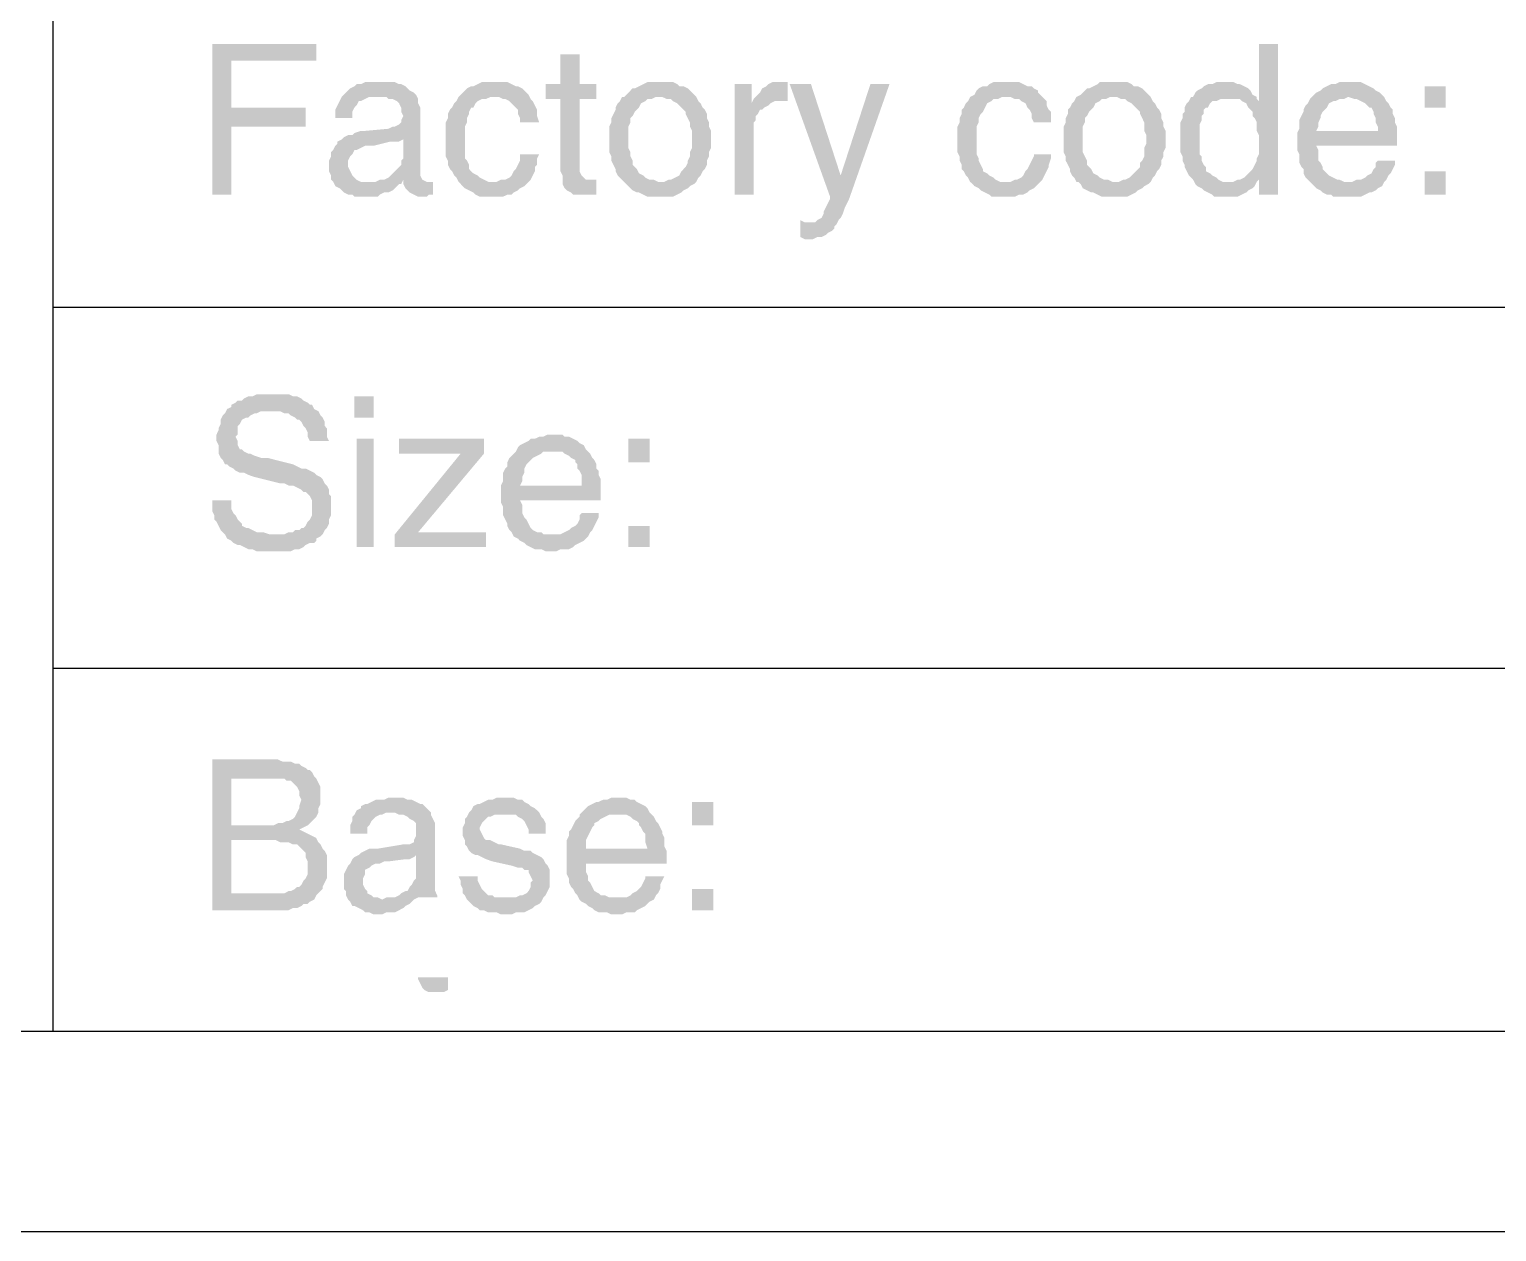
# Model space of a CAD drawing. Header units: inches. Extents: x 3613 to 8393, y -2205 to -794.
# Drawn here: x 7024.65 to 7055.84, y -1550.83 to -1525.27 of the extents above; entities that cross this region are included whole.
import ezdxf

# ---------------------------------------------------------------- set-up
doc = ezdxf.new("R2010")
doc.units = ezdxf.units.IN
doc.header["$MEASUREMENT"] = 0

msp = doc.modelspace()

# ---------------------------------------------------------------- hatches: boundary and pattern name
at = {"transparency": 33554559}
for points in [[(7030.744, -1525.582), (7028.532, -1525.582), (7028.532, -1528.786), (7028.939, -1528.786), (7028.939, -1527.342), (7030.518, -1527.342), (7030.518, -1526.936), (7028.939, -1526.936), (7028.939, -1525.943), (7030.744, -1525.943), (7030.744, -1525.762)], [(7036.34, -1525.807), (7035.934, -1525.807), (7035.934, -1526.439), (7035.618, -1526.439), (7035.618, -1526.755), (7035.934, -1526.755), (7035.934, -1528.29), (7035.979, -1528.38), (7035.979, -1528.56), (7036.024, -1528.651), (7036.069, -1528.696), (7036.069, -1528.696), (7036.16, -1528.741), (7036.205, -1528.786), (7036.701, -1528.786), (7036.701, -1528.47), (7036.476, -1528.47), (7036.43, -1528.425), (7036.385, -1528.38), (7036.34, -1528.29), (7036.34, -1526.755), (7036.701, -1526.755), (7036.701, -1526.439), (7036.34, -1526.439)], [(7051.189, -1525.582), (7050.782, -1525.582), (7050.782, -1526.8), (7050.421, -1526.8), (7050.512, -1526.845), (7050.557, -1526.936), (7050.602, -1526.981), (7050.647, -1527.026), (7050.647, -1527.116), (7050.692, -1527.161), (7050.737, -1527.252), (7050.737, -1527.432), (7050.782, -1527.522), (7050.782, -1527.929), (7050.737, -1528.019), (7050.737, -1528.064), (7050.692, -1528.154), (7050.647, -1528.244), (7050.602, -1528.29), (7050.602, -1528.29), (7050.512, -1528.38), (7050.467, -1528.425), (7050.376, -1528.47), (7050.782, -1528.47), (7050.782, -1528.786), (7051.189, -1528.786)], [(7032.098, -1526.394), (7031.782, -1526.394), (7031.692, -1526.439), (7031.601, -1526.439), (7031.556, -1526.484), (7031.466, -1526.529), (7031.421, -1526.575), (7031.376, -1526.62), (7031.331, -1526.665), (7031.285, -1526.71), (7031.24, -1526.8), (7031.195, -1526.89), (7031.15, -1526.981), (7031.15, -1527.161), (7031.511, -1527.161), (7031.511, -1527.026), (7031.556, -1526.936), (7031.601, -1526.89), (7031.646, -1526.8), (7031.692, -1526.8), (7031.782, -1526.755), (7031.872, -1526.71), (7032.053, -1526.71), (7032.865, -1526.665), (7032.82, -1526.62), (7032.73, -1526.575), (7032.684, -1526.529), (7032.639, -1526.484), (7032.549, -1526.439), (7032.504, -1526.439), (7032.414, -1526.394), (7032.188, -1526.394)], [(7034.535, -1526.394), (7034.264, -1526.394), (7034.174, -1526.439), (7034.084, -1526.484), (7034.038, -1526.484), (7033.948, -1526.529), (7033.903, -1526.575), (7033.813, -1526.665), (7033.768, -1526.71), (7034.625, -1526.71), (7034.715, -1526.755), (7034.761, -1526.755), (7034.851, -1526.8), (7034.896, -1526.845), (7034.986, -1526.936), (7035.031, -1526.981), (7035.031, -1527.071), (7035.076, -1527.161), (7035.076, -1527.252), (7035.483, -1527.252), (7035.438, -1527.116), (7035.438, -1526.981), (7035.392, -1526.89), (7035.347, -1526.8), (7035.302, -1526.755), (7035.257, -1526.665), (7035.212, -1526.62), (7035.167, -1526.575), (7035.122, -1526.529), (7035.031, -1526.484), (7034.986, -1526.484), (7034.896, -1526.439), (7034.806, -1526.394), (7034.625, -1526.394)], [(7038.055, -1526.394), (7037.784, -1526.394), (7037.694, -1526.439), (7037.604, -1526.484), (7037.514, -1526.529), (7037.468, -1526.529), (7037.378, -1526.62), (7037.333, -1526.665), (7037.288, -1526.71), (7037.243, -1526.71), (7037.198, -1526.8), (7037.153, -1526.845), (7037.107, -1526.936), (7037.107, -1526.981), (7037.062, -1527.071), (7037.017, -1527.161), (7037.017, -1527.252), (7036.972, -1527.342), (7036.972, -1527.613), (7036.972, -1527.883), (7037.017, -1527.974), (7037.017, -1528.064), (7037.062, -1528.154), (7037.107, -1528.244), (7037.107, -1528.29), (7037.153, -1528.38), (7037.198, -1528.425), (7037.288, -1528.515), (7038.055, -1528.515), (7038.01, -1528.515), (7037.92, -1528.47), (7037.83, -1528.47), (7037.739, -1528.425), (7037.694, -1528.38), (7037.604, -1528.335), (7037.559, -1528.244), (7037.514, -1528.199), (7037.468, -1528.154), (7037.468, -1528.064), (7037.423, -1527.974), (7037.423, -1527.883), (7037.378, -1527.793), (7037.378, -1527.342), (7037.423, -1527.252), (7037.423, -1527.161), (7037.468, -1527.116), (7037.514, -1527.026), (7037.559, -1526.981), (7037.604, -1526.936), (7037.649, -1526.845), (7037.739, -1526.8), (7037.784, -1526.755), (7037.875, -1526.755), (7037.965, -1526.71), (7038.822, -1526.71), (7038.777, -1526.665), (7038.687, -1526.575), (7038.642, -1526.529), (7038.552, -1526.484), (7038.461, -1526.484), (7038.416, -1526.439), (7038.326, -1526.394), (7038.145, -1526.394)], [(7039.996, -1526.439), (7039.635, -1526.439), (7039.635, -1528.786), (7040.041, -1528.786), (7040.041, -1527.252), (7040.086, -1527.206), (7040.086, -1527.116), (7040.131, -1527.071), (7040.176, -1526.981), (7040.222, -1526.981), (7040.267, -1526.936), (7040.357, -1526.89), (7039.996, -1526.845)], [(7040.673, -1526.394), (7040.447, -1526.394), (7040.357, -1526.439), (7040.312, -1526.484), (7040.222, -1526.529), (7040.176, -1526.62), (7040.131, -1526.665), (7040.086, -1526.71), (7040.041, -1526.755), (7040.673, -1526.8), (7040.763, -1526.8), (7040.763, -1526.394), (7040.763, -1526.394)], [(7041.26, -1526.439), (7040.808, -1526.439), (7041.666, -1528.831), (7041.891, -1528.38)], [(7042.929, -1526.439), (7042.523, -1526.439), (7041.891, -1528.38), (7041.666, -1528.831), (7041.666, -1528.876), (7041.666, -1528.876), (7041.621, -1528.967), (7041.576, -1529.057), (7041.53, -1529.147), (7041.53, -1529.192), (7041.485, -1529.282), (7041.395, -1529.328), (7041.35, -1529.373), (7041.26, -1529.373), (7041.801, -1529.418), (7041.846, -1529.328), (7041.891, -1529.282), (7041.937, -1529.192), (7041.982, -1529.057), (7042.027, -1528.967), (7042.072, -1528.876)], [(7045.412, -1526.394), (7045.141, -1526.394), (7045.051, -1526.439), (7045.006, -1526.484), (7044.915, -1526.484), (7044.825, -1526.529), (7044.78, -1526.575), (7044.735, -1526.665), (7044.644, -1526.71), (7045.502, -1526.71), (7045.592, -1526.755), (7045.683, -1526.755), (7045.728, -1526.8), (7045.818, -1526.845), (7045.863, -1526.936), (7045.908, -1526.981), (7045.953, -1527.071), (7045.953, -1527.161), (7045.998, -1527.252), (7046.36, -1527.252), (7046.36, -1527.026), (7046.314, -1526.981), (7046.269, -1526.89), (7046.269, -1526.8), (7046.224, -1526.755), (7046.134, -1526.665), (7046.089, -1526.62), (7046.089, -1526.575), (7045.998, -1526.529), (7045.953, -1526.484), (7045.863, -1526.484), (7045.773, -1526.439), (7045.683, -1526.394), (7045.502, -1526.394)], [(7047.713, -1526.394), (7047.398, -1526.394), (7047.352, -1526.439), (7047.262, -1526.484), (7047.172, -1526.529), (7047.127, -1526.529), (7047.037, -1526.62), (7046.991, -1526.665), (7046.901, -1526.71), (7046.901, -1526.71), (7046.856, -1526.8), (7046.811, -1526.845), (7046.766, -1526.936), (7046.721, -1526.981), (7046.721, -1527.071), (7046.675, -1527.161), (7046.675, -1527.252), (7046.63, -1527.342), (7046.63, -1527.613), (7046.63, -1527.883), (7046.675, -1527.974), (7046.675, -1528.064), (7046.721, -1528.154), (7046.766, -1528.244), (7046.766, -1528.29), (7046.811, -1528.38), (7046.856, -1528.425), (7046.901, -1528.515), (7047.713, -1528.515), (7047.668, -1528.515), (7047.578, -1528.47), (7047.488, -1528.47), (7047.398, -1528.425), (7047.352, -1528.38), (7047.262, -1528.335), (7047.217, -1528.244), (7047.172, -1528.199), (7047.127, -1528.154), (7047.127, -1528.064), (7047.082, -1527.974), (7047.037, -1527.883), (7047.037, -1527.342), (7047.082, -1527.252), (7047.082, -1527.161), (7047.127, -1527.116), (7047.172, -1527.026), (7047.217, -1526.981), (7047.262, -1526.936), (7047.307, -1526.845), (7047.398, -1526.8), (7047.443, -1526.755), (7047.533, -1526.755), (7047.623, -1526.71), (7048.481, -1526.71), (7048.436, -1526.665), (7048.345, -1526.575), (7048.3, -1526.529), (7048.21, -1526.484), (7048.12, -1526.484), (7048.075, -1526.439), (7047.984, -1526.394), (7047.804, -1526.394)], [(7050.06, -1526.394), (7049.88, -1526.394), (7049.79, -1526.439), (7049.699, -1526.439), (7049.609, -1526.484), (7049.564, -1526.529), (7049.474, -1526.575), (7049.429, -1526.62), (7049.383, -1526.71), (7049.338, -1526.71), (7050.151, -1526.755), (7050.376, -1526.755), (7050.421, -1526.8), (7050.782, -1526.8), (7050.737, -1526.755), (7050.737, -1526.71), (7050.647, -1526.665), (7050.602, -1526.575), (7050.557, -1526.529), (7050.467, -1526.484), (7050.376, -1526.439), (7050.331, -1526.439), (7050.241, -1526.394), (7050.151, -1526.394)], [(7052.723, -1526.394), (7052.497, -1526.394), (7052.407, -1526.439), (7052.317, -1526.439), (7052.227, -1526.484), (7052.136, -1526.529), (7052.091, -1526.575), (7052.001, -1526.62), (7051.956, -1526.665), (7051.911, -1526.71), (7052.678, -1526.71), (7052.813, -1526.755), (7052.859, -1526.755), (7052.949, -1526.8), (7053.039, -1526.845), (7053.084, -1526.89), (7053.129, -1526.936), (7053.174, -1526.936), (7053.22, -1527.026), (7053.22, -1527.071), (7053.265, -1527.161), (7053.265, -1527.252), (7053.31, -1527.342), (7053.31, -1527.432), (7052.001, -1527.432), (7051.595, -1527.477), (7051.595, -1527.838), (7051.64, -1527.929), (7051.64, -1528.109), (7051.685, -1528.199), (7051.73, -1528.244), (7051.73, -1528.335), (7051.775, -1528.425), (7051.821, -1528.47), (7051.866, -1528.515), (7052.678, -1528.515), (7052.588, -1528.515), (7052.497, -1528.47), (7052.452, -1528.47), (7052.362, -1528.425), (7052.272, -1528.38), (7052.227, -1528.335), (7052.182, -1528.29), (7052.136, -1528.244), (7052.136, -1528.199), (7052.091, -1528.109), (7052.046, -1528.064), (7052.046, -1527.838), (7052.001, -1527.748), (7053.716, -1527.748), (7053.716, -1527.342), (7053.671, -1527.252), (7053.671, -1527.161), (7053.626, -1527.071), (7053.626, -1526.981), (7053.581, -1526.936), (7053.536, -1526.845), (7053.49, -1526.8), (7053.445, -1526.71), (7053.4, -1526.665), (7053.355, -1526.62), (7053.265, -1526.575), (7053.22, -1526.529), (7053.129, -1526.484), (7053.039, -1526.439), (7052.949, -1526.394), (7052.813, -1526.394)], [(7032.865, -1526.665), (7032.053, -1526.71), (7032.233, -1526.71), (7032.278, -1526.755), (7032.369, -1526.755), (7032.459, -1526.8), (7032.504, -1526.845), (7032.549, -1526.936), (7032.549, -1527.026), (7032.594, -1527.116), (7032.594, -1527.116), (7032.549, -1527.206), (7032.549, -1527.252), (7032.504, -1527.297), (7032.414, -1527.342), (7032.369, -1527.342), (7032.278, -1527.387), (7031.782, -1527.432), (7031.692, -1527.432), (7031.556, -1527.477), (7031.511, -1527.522), (7031.421, -1527.522), (7031.331, -1527.567), (7032.594, -1527.613), (7032.594, -1528.019), (7032.594, -1528.019), (7032.549, -1528.064), (7032.549, -1528.154), (7032.504, -1528.199), (7032.414, -1528.29), (7032.369, -1528.335), (7032.323, -1528.38), (7032.278, -1528.425), (7032.188, -1528.47), (7032.098, -1528.47), (7032.007, -1528.515), (7031.105, -1528.515), (7031.15, -1528.606), (7031.24, -1528.651), (7031.285, -1528.696), (7031.331, -1528.741), (7031.421, -1528.786), (7031.511, -1528.786), (7031.556, -1528.831), (7032.053, -1528.831), (7032.098, -1528.786), (7032.188, -1528.741), (7032.278, -1528.741), (7032.369, -1528.696), (7032.414, -1528.651), (7032.504, -1528.56), (7032.549, -1528.56), (7032.594, -1528.47), (7033, -1528.47), (7032.955, -1528.38), (7032.955, -1526.936), (7032.91, -1526.845), (7032.91, -1526.755)], [(7033.768, -1526.71), (7033.723, -1526.8), (7033.677, -1526.845), (7033.632, -1526.936), (7033.587, -1526.981), (7033.542, -1527.071), (7033.542, -1527.161), (7033.497, -1527.252), (7033.497, -1527.974), (7033.542, -1528.064), (7033.542, -1528.154), (7033.587, -1528.244), (7033.632, -1528.29), (7033.677, -1528.38), (7033.723, -1528.425), (7033.768, -1528.515), (7034.49, -1528.515), (7034.399, -1528.515), (7034.309, -1528.47), (7034.219, -1528.425), (7034.174, -1528.38), (7034.084, -1528.335), (7034.038, -1528.29), (7033.993, -1528.244), (7033.993, -1528.154), (7033.948, -1528.064), (7033.903, -1528.019), (7033.903, -1527.342), (7033.948, -1527.252), (7033.948, -1527.161), (7033.993, -1527.071), (7033.993, -1527.026), (7034.038, -1526.936), (7034.084, -1526.936), (7034.129, -1526.845), (7034.174, -1526.8), (7034.264, -1526.755), (7034.354, -1526.755), (7034.445, -1526.71), (7034.535, -1526.71)], [(7038.822, -1526.71), (7038.055, -1526.71), (7038.1, -1526.71), (7038.191, -1526.755), (7038.281, -1526.755), (7038.326, -1526.8), (7038.416, -1526.845), (7038.461, -1526.89), (7038.552, -1526.981), (7038.597, -1527.026), (7038.597, -1527.071), (7038.642, -1527.161), (7038.687, -1527.252), (7038.687, -1527.342), (7038.732, -1527.432), (7038.732, -1527.793), (7038.687, -1527.883), (7038.687, -1527.974), (7038.642, -1528.064), (7038.642, -1528.109), (7038.597, -1528.199), (7038.552, -1528.244), (7038.507, -1528.29), (7038.461, -1528.38), (7038.371, -1528.425), (7038.281, -1528.47), (7038.236, -1528.47), (7038.145, -1528.515), (7037.288, -1528.515), (7037.333, -1528.56), (7037.423, -1528.651), (7037.468, -1528.696), (7037.559, -1528.741), (7037.604, -1528.741), (7037.694, -1528.786), (7037.784, -1528.831), (7038.326, -1528.831), (7038.416, -1528.786), (7038.507, -1528.741), (7038.552, -1528.696), (7038.642, -1528.651), (7038.687, -1528.606), (7038.777, -1528.56), (7038.822, -1528.515), (7038.822, -1528.515), (7038.868, -1528.425), (7038.913, -1528.38), (7038.958, -1528.29), (7039.003, -1528.244), (7039.048, -1528.154), (7039.048, -1528.064), (7039.093, -1527.974), (7039.093, -1527.883), (7039.138, -1527.793), (7039.138, -1527.613), (7039.138, -1527.432), (7039.093, -1527.342), (7039.093, -1527.252), (7039.048, -1527.161), (7039.048, -1527.071), (7039.003, -1526.981), (7038.958, -1526.936), (7038.913, -1526.845), (7038.868, -1526.8)], [(7044.644, -1526.71), (7044.599, -1526.8), (7044.554, -1526.845), (7044.509, -1526.936), (7044.464, -1526.981), (7044.464, -1527.071), (7044.419, -1527.161), (7044.419, -1527.252), (7044.374, -1527.342), (7044.374, -1527.883), (7044.419, -1527.974), (7044.419, -1528.064), (7044.464, -1528.154), (7044.464, -1528.244), (7044.509, -1528.29), (7044.554, -1528.38), (7044.599, -1528.425), (7044.644, -1528.515), (7045.412, -1528.515), (7045.276, -1528.515), (7045.186, -1528.47), (7045.141, -1528.425), (7045.051, -1528.38), (7045.006, -1528.335), (7044.915, -1528.29), (7044.915, -1528.244), (7044.87, -1528.154), (7044.825, -1528.064), (7044.825, -1528.019), (7044.78, -1527.929), (7044.78, -1527.342), (7044.825, -1527.252), (7044.825, -1527.161), (7044.87, -1527.071), (7044.915, -1527.026), (7044.96, -1526.936), (7044.96, -1526.936), (7045.006, -1526.845), (7045.096, -1526.8), (7045.141, -1526.755), (7045.231, -1526.755), (7045.321, -1526.71), (7045.412, -1526.71)], [(7048.481, -1526.71), (7047.713, -1526.71), (7047.759, -1526.71), (7047.849, -1526.755), (7047.939, -1526.755), (7047.984, -1526.8), (7048.075, -1526.845), (7048.12, -1526.89), (7048.21, -1526.981), (7048.255, -1527.026), (7048.255, -1527.071), (7048.3, -1527.161), (7048.345, -1527.252), (7048.345, -1527.432), (7048.39, -1527.522), (7048.39, -1527.703), (7048.345, -1527.793), (7048.345, -1527.974), (7048.3, -1528.064), (7048.255, -1528.109), (7048.255, -1528.199), (7048.21, -1528.244), (7048.165, -1528.29), (7048.075, -1528.38), (7048.029, -1528.425), (7047.939, -1528.47), (7047.894, -1528.47), (7047.804, -1528.515), (7046.946, -1528.515), (7046.991, -1528.56), (7047.037, -1528.651), (7047.127, -1528.696), (7047.217, -1528.741), (7047.262, -1528.741), (7047.352, -1528.786), (7047.443, -1528.831), (7047.984, -1528.831), (7048.075, -1528.786), (7048.165, -1528.741), (7048.21, -1528.696), (7048.3, -1528.651), (7048.345, -1528.606), (7048.436, -1528.56), (7048.481, -1528.515), (7048.481, -1528.515), (7048.526, -1528.425), (7048.571, -1528.38), (7048.616, -1528.29), (7048.661, -1528.244), (7048.706, -1528.154), (7048.706, -1528.064), (7048.752, -1527.974), (7048.752, -1527.883), (7048.797, -1527.793), (7048.797, -1527.613), (7048.797, -1527.432), (7048.752, -1527.342), (7048.752, -1527.252), (7048.706, -1527.161), (7048.706, -1527.071), (7048.661, -1526.981), (7048.616, -1526.936), (7048.571, -1526.845), (7048.526, -1526.8)], [(7049.338, -1526.71), (7049.293, -1526.8), (7049.248, -1526.845), (7049.203, -1526.936), (7049.203, -1527.026), (7049.158, -1527.071), (7049.158, -1527.161), (7049.113, -1527.252), (7049.113, -1527.883), (7049.158, -1527.974), (7049.158, -1528.064), (7049.203, -1528.154), (7049.203, -1528.199), (7049.248, -1528.29), (7049.293, -1528.38), (7049.338, -1528.425), (7049.383, -1528.47), (7049.429, -1528.56), (7049.474, -1528.606), (7049.564, -1528.651), (7049.609, -1528.696), (7049.699, -1528.741), (7049.79, -1528.786), (7049.835, -1528.831), (7050.331, -1528.831), (7050.421, -1528.786), (7050.512, -1528.741), (7050.557, -1528.696), (7050.647, -1528.651), (7050.692, -1528.606), (7050.737, -1528.515), (7050.015, -1528.515), (7049.925, -1528.47), (7049.88, -1528.425), (7049.79, -1528.38), (7049.744, -1528.335), (7049.654, -1528.29), (7049.654, -1528.199), (7049.609, -1528.154), (7049.564, -1528.064), (7049.564, -1527.974), (7049.519, -1527.929), (7049.519, -1527.297), (7049.564, -1527.206), (7049.564, -1527.116), (7049.609, -1527.071), (7049.609, -1526.981), (7049.654, -1526.936), (7049.699, -1526.936), (7049.744, -1526.845), (7049.79, -1526.8), (7049.88, -1526.8), (7049.97, -1526.755), (7050.151, -1526.755)], [(7051.911, -1526.71), (7051.866, -1526.755), (7051.821, -1526.845), (7051.775, -1526.89), (7051.73, -1526.981), (7051.73, -1527.026), (7051.685, -1527.116), (7051.64, -1527.206), (7051.64, -1527.387), (7051.595, -1527.477), (7052.001, -1527.432), (7052.046, -1527.342), (7052.046, -1527.252), (7052.091, -1527.161), (7052.091, -1527.116), (7052.136, -1527.026), (7052.182, -1526.981), (7052.227, -1526.936), (7052.272, -1526.845), (7052.362, -1526.8), (7052.407, -1526.8), (7052.497, -1526.755), (7052.588, -1526.755), (7052.678, -1526.71)], [(7054.754, -1526.936), (7054.754, -1526.484), (7054.303, -1526.484), (7054.303, -1526.936)], [(7040.041, -1526.755), (7039.996, -1526.845), (7040.357, -1526.89), (7040.402, -1526.845), (7040.492, -1526.8), (7040.673, -1526.8)], [(7031.331, -1527.567), (7031.285, -1527.613), (7031.195, -1527.658), (7031.195, -1527.703), (7031.15, -1527.748), (7031.105, -1527.838), (7031.06, -1527.883), (7031.06, -1527.974), (7031.015, -1528.064), (7031.015, -1528.29), (7031.06, -1528.38), (7031.06, -1528.47), (7031.105, -1528.515), (7031.827, -1528.515), (7031.692, -1528.515), (7031.601, -1528.47), (7031.556, -1528.425), (7031.511, -1528.38), (7031.466, -1528.29), (7031.421, -1528.199), (7031.421, -1528.064), (7031.466, -1527.974), (7031.511, -1527.929), (7031.556, -1527.838), (7031.601, -1527.838), (7031.692, -1527.793), (7031.782, -1527.748), (7031.962, -1527.748), (7032.323, -1527.658), (7032.504, -1527.658), (7032.594, -1527.613)], [(7035.483, -1527.929), (7035.076, -1527.929), (7035.076, -1528.064), (7035.031, -1528.154), (7034.986, -1528.244), (7034.941, -1528.29), (7034.896, -1528.38), (7034.851, -1528.425), (7034.761, -1528.47), (7034.67, -1528.47), (7034.58, -1528.515), (7033.768, -1528.515), (7033.813, -1528.56), (7033.858, -1528.606), (7033.903, -1528.651), (7033.993, -1528.696), (7034.084, -1528.741), (7034.129, -1528.786), (7034.219, -1528.831), (7034.715, -1528.831), (7034.806, -1528.786), (7034.896, -1528.786), (7034.941, -1528.741), (7035.031, -1528.696), (7035.076, -1528.651), (7035.167, -1528.606), (7035.212, -1528.56), (7035.257, -1528.515), (7035.302, -1528.47), (7035.347, -1528.38), (7035.392, -1528.29), (7035.392, -1528.199), (7035.438, -1528.154), (7035.438, -1528.019)], [(7046.36, -1527.929), (7045.998, -1527.929), (7045.998, -1527.974), (7045.953, -1528.064), (7045.908, -1528.154), (7045.863, -1528.244), (7045.818, -1528.29), (7045.773, -1528.38), (7045.728, -1528.425), (7045.637, -1528.47), (7045.592, -1528.47), (7045.502, -1528.515), (7044.644, -1528.515), (7044.69, -1528.56), (7044.735, -1528.606), (7044.825, -1528.651), (7044.87, -1528.696), (7044.96, -1528.741), (7045.051, -1528.786), (7045.096, -1528.831), (7045.592, -1528.831), (7045.683, -1528.786), (7045.773, -1528.786), (7045.863, -1528.741), (7045.908, -1528.696), (7045.998, -1528.651), (7046.044, -1528.606), (7046.089, -1528.56), (7046.134, -1528.515), (7046.179, -1528.47), (7046.224, -1528.38), (7046.269, -1528.29), (7046.314, -1528.199), (7046.314, -1528.154), (7046.36, -1528.019)], [(7053.671, -1528.064), (7053.31, -1528.064), (7053.265, -1528.109), (7053.265, -1528.199), (7053.22, -1528.244), (7053.174, -1528.335), (7053.084, -1528.38), (7053.039, -1528.425), (7052.949, -1528.47), (7052.859, -1528.47), (7052.768, -1528.515), (7051.866, -1528.515), (7051.956, -1528.606), (7052.001, -1528.651), (7052.091, -1528.696), (7052.136, -1528.741), (7052.227, -1528.786), (7052.317, -1528.786), (7052.362, -1528.831), (7052.949, -1528.831), (7053.039, -1528.786), (7053.129, -1528.741), (7053.174, -1528.741), (7053.265, -1528.696), (7053.31, -1528.651), (7053.4, -1528.606), (7053.445, -1528.515), (7053.49, -1528.47), (7053.536, -1528.38), (7053.581, -1528.335), (7053.626, -1528.244), (7053.671, -1528.154)], [(7054.754, -1528.786), (7054.754, -1528.29), (7054.303, -1528.29), (7054.303, -1528.786)], [(7033, -1528.47), (7032.594, -1528.47), (7032.594, -1528.56), (7033.091, -1528.515), (7033.091, -1528.515)], [(7033.226, -1528.515), (7033.091, -1528.515), (7032.594, -1528.56), (7032.639, -1528.651), (7032.684, -1528.696), (7032.684, -1528.696), (7032.73, -1528.741), (7032.82, -1528.786), (7032.91, -1528.831), (7033.091, -1528.831), (7033.136, -1528.786), (7033.226, -1528.786)], [(7050.376, -1528.47), (7050.331, -1528.47), (7050.241, -1528.515), (7050.151, -1528.515), (7050.737, -1528.515), (7050.782, -1528.47)], [(7041.034, -1529.328), (7041.034, -1529.689), (7041.034, -1529.689), (7041.124, -1529.734), (7041.305, -1529.734), (7041.395, -1529.689), (7041.485, -1529.689), (7041.576, -1529.644), (7041.621, -1529.598), (7041.711, -1529.553), (7041.756, -1529.508), (7041.756, -1529.463), (7041.801, -1529.418), (7041.26, -1529.373), (7041.124, -1529.373)], [(7029.796, -1533.028), (7029.48, -1533.028), (7029.39, -1533.074), (7029.3, -1533.074), (7029.209, -1533.119), (7029.164, -1533.164), (7029.074, -1533.164), (7029.029, -1533.209), (7028.939, -1533.254), (7028.939, -1533.299), (7028.848, -1533.344), (7029.796, -1533.39), (7029.977, -1533.39), (7030.067, -1533.435), (7030.157, -1533.435), (7030.202, -1533.48), (7030.292, -1533.525), (7030.338, -1533.57), (7030.383, -1533.57), (7030.428, -1533.615), (7030.473, -1533.705), (7030.518, -1533.751), (7030.563, -1533.841), (7030.563, -1533.931), (7030.608, -1534.021), (7031.015, -1534.021), (7030.969, -1533.931), (7030.969, -1533.751), (7030.924, -1533.705), (7030.924, -1533.615), (7030.879, -1533.525), (7030.834, -1533.48), (7030.789, -1533.39), (7030.699, -1533.344), (7030.654, -1533.254), (7030.608, -1533.254), (7030.563, -1533.209), (7030.473, -1533.164), (7030.428, -1533.119), (7030.338, -1533.074), (7030.247, -1533.074), (7030.157, -1533.028), (7029.886, -1533.028)], [(7031.962, -1533.525), (7031.962, -1533.074), (7031.556, -1533.074), (7031.556, -1533.525)], [(7028.848, -1533.344), (7028.803, -1533.435), (7028.758, -1533.48), (7028.713, -1533.57), (7028.713, -1533.66), (7028.668, -1533.751), (7028.668, -1533.796), (7028.623, -1533.886), (7028.623, -1534.021), (7028.623, -1534.021), (7028.668, -1534.112), (7028.668, -1534.292), (7028.713, -1534.382), (7028.758, -1534.428), (7028.803, -1534.518), (7028.848, -1534.518), (7028.893, -1534.563), (7028.984, -1534.608), (7029.029, -1534.653), (7029.119, -1534.698), (7029.209, -1534.698), (7029.3, -1534.743), (7029.435, -1534.789), (7029.977, -1534.924), (7030.067, -1534.924), (7030.157, -1534.969), (7030.247, -1534.969), (7030.338, -1535.014), (7030.428, -1535.059), (7030.473, -1535.105), (7030.518, -1535.105), (7030.563, -1535.15), (7030.608, -1535.195), (7030.654, -1535.285), (7030.654, -1535.601), (7030.608, -1535.691), (7030.563, -1535.736), (7030.518, -1535.827), (7030.473, -1535.872), (7030.428, -1535.872), (7030.383, -1535.917), (7030.292, -1535.917), (7030.247, -1535.962), (7030.157, -1535.962), (7030.067, -1536.007), (7028.803, -1536.007), (7028.848, -1536.097), (7028.939, -1536.143), (7028.984, -1536.188), (7029.074, -1536.233), (7029.119, -1536.233), (7029.209, -1536.278), (7029.3, -1536.323), (7029.39, -1536.323), (7029.48, -1536.368), (7030.202, -1536.368), (7030.292, -1536.323), (7030.383, -1536.323), (7030.473, -1536.278), (7030.518, -1536.233), (7030.608, -1536.188), (7030.699, -1536.188), (7030.744, -1536.143), (7030.744, -1536.097), (7030.834, -1536.052), (7030.879, -1536.007), (7030.924, -1535.917), (7030.969, -1535.872), (7031.015, -1535.782), (7031.015, -1535.691), (7031.06, -1535.601), (7031.06, -1535.42), (7031.06, -1535.195), (7031.015, -1535.15), (7031.015, -1535.059), (7030.969, -1534.969), (7030.924, -1534.924), (7030.879, -1534.834), (7030.879, -1534.834), (7030.834, -1534.789), (7030.744, -1534.743), (7030.699, -1534.698), (7030.608, -1534.653), (7030.518, -1534.608), (7030.428, -1534.608), (7030.338, -1534.563), (7030.247, -1534.518), (7029.706, -1534.382), (7029.57, -1534.382), (7029.435, -1534.337), (7029.345, -1534.292), (7029.3, -1534.292), (7029.209, -1534.247), (7029.164, -1534.202), (7029.119, -1534.202), (7029.074, -1534.112), (7029.074, -1534.021), (7029.029, -1533.931), (7029.074, -1533.886), (7029.074, -1533.705), (7029.119, -1533.66), (7029.164, -1533.57), (7029.254, -1533.525), (7029.3, -1533.525), (7029.345, -1533.48), (7029.435, -1533.435), (7029.48, -1533.435), (7029.57, -1533.39), (7029.796, -1533.39)], [(7035.799, -1533.886), (7035.663, -1533.886), (7035.573, -1533.931), (7035.483, -1533.931), (7035.392, -1533.976), (7035.302, -1533.976), (7035.257, -1534.021), (7035.167, -1534.066), (7035.076, -1534.112), (7035.031, -1534.157), (7034.986, -1534.247), (7035.979, -1534.247), (7036.024, -1534.292), (7036.115, -1534.337), (7036.16, -1534.382), (7036.25, -1534.428), (7036.25, -1534.473), (7036.295, -1534.518), (7036.295, -1534.608), (7036.34, -1534.653), (7036.385, -1534.743), (7036.385, -1534.969), (7034.67, -1534.969), (7034.67, -1535.33), (7034.715, -1535.42), (7034.715, -1535.601), (7034.761, -1535.691), (7034.806, -1535.782), (7034.806, -1535.827), (7034.851, -1535.917), (7034.896, -1535.962), (7034.941, -1536.052), (7035.753, -1536.007), (7035.573, -1536.007), (7035.528, -1535.962), (7035.438, -1535.962), (7035.347, -1535.917), (7035.302, -1535.872), (7035.257, -1535.782), (7035.257, -1535.782), (7035.212, -1535.691), (7035.167, -1535.646), (7035.122, -1535.556), (7035.122, -1535.375), (7035.076, -1535.285), (7036.791, -1535.285), (7036.791, -1534.834), (7036.746, -1534.743), (7036.746, -1534.653), (7036.701, -1534.608), (7036.701, -1534.518), (7036.656, -1534.428), (7036.611, -1534.382), (7036.566, -1534.292), (7036.521, -1534.247), (7036.476, -1534.202), (7036.43, -1534.112), (7036.34, -1534.066), (7036.295, -1534.021), (7036.205, -1533.976), (7036.115, -1533.931), (7036.024, -1533.931), (7035.979, -1533.886), (7035.889, -1533.886)], [(7031.962, -1536.278), (7031.962, -1533.976), (7031.601, -1533.976), (7031.601, -1536.278)], [(7034.309, -1533.976), (7032.504, -1533.976), (7032.504, -1534.292), (7033.813, -1534.292), (7032.414, -1536.007), (7032.414, -1536.278), (7034.354, -1536.278), (7034.354, -1535.962), (7032.91, -1535.962), (7034.309, -1534.292), (7034.309, -1534.112)], [(7037.83, -1534.473), (7037.83, -1533.976), (7037.378, -1533.976), (7037.378, -1534.473)], [(7034.986, -1534.247), (7034.941, -1534.292), (7034.896, -1534.337), (7034.851, -1534.382), (7034.806, -1534.473), (7034.806, -1534.563), (7034.761, -1534.608), (7034.715, -1534.698), (7034.715, -1534.879), (7034.67, -1534.969), (7035.076, -1534.969), (7035.122, -1534.879), (7035.122, -1534.789), (7035.167, -1534.698), (7035.167, -1534.608), (7035.212, -1534.518), (7035.257, -1534.473), (7035.302, -1534.428), (7035.347, -1534.382), (7035.438, -1534.337), (7035.528, -1534.292), (7035.573, -1534.247), (7035.753, -1534.247)], [(7028.939, -1535.285), (7028.532, -1535.285), (7028.532, -1535.511), (7028.577, -1535.601), (7028.577, -1535.691), (7028.623, -1535.736), (7028.668, -1535.827), (7028.713, -1535.917), (7028.758, -1535.962), (7028.803, -1536.007), (7029.841, -1536.007), (7029.751, -1536.007), (7029.615, -1535.962), (7029.48, -1535.962), (7029.39, -1535.917), (7029.3, -1535.872), (7029.254, -1535.872), (7029.164, -1535.827), (7029.164, -1535.782), (7029.119, -1535.736), (7029.074, -1535.691), (7029.029, -1535.601), (7028.984, -1535.556), (7028.939, -1535.466), (7028.939, -1535.375)], [(7036.746, -1535.556), (7036.385, -1535.556), (7036.34, -1535.601), (7036.34, -1535.691), (7036.295, -1535.782), (7036.25, -1535.827), (7036.16, -1535.872), (7036.115, -1535.917), (7036.024, -1535.962), (7035.934, -1536.007), (7035.753, -1536.007), (7034.941, -1536.052), (7034.941, -1536.052), (7035.031, -1536.097), (7035.076, -1536.143), (7035.167, -1536.188), (7035.212, -1536.233), (7035.302, -1536.278), (7035.392, -1536.323), (7035.528, -1536.323), (7035.618, -1536.368), (7035.844, -1536.368), (7035.934, -1536.323), (7036.115, -1536.323), (7036.205, -1536.278), (7036.25, -1536.233), (7036.34, -1536.188), (7036.43, -1536.143), (7036.476, -1536.097), (7036.521, -1536.052), (7036.566, -1535.962), (7036.611, -1535.917), (7036.656, -1535.827), (7036.701, -1535.736), (7036.746, -1535.646)], [(7037.83, -1536.278), (7037.83, -1535.827), (7037.378, -1535.827), (7037.378, -1536.278)], [(7029.931, -1540.791), (7028.532, -1540.791), (7028.532, -1543.996), (7030.157, -1543.996), (7030.247, -1543.95), (7030.338, -1543.95), (7030.428, -1543.905), (7030.473, -1543.86), (7030.563, -1543.86), (7030.608, -1543.815), (7030.699, -1543.77), (7030.699, -1543.77), (7030.744, -1543.68), (7028.939, -1543.635), (7028.939, -1542.506), (7029.796, -1542.506), (7030.744, -1542.461), (7030.654, -1542.416), (7030.654, -1542.416), (7030.563, -1542.371), (7030.473, -1542.326), (7030.383, -1542.281), (7030.473, -1542.235), (7030.563, -1542.19), (7028.939, -1542.19), (7028.939, -1541.197), (7029.796, -1541.197), (7030.699, -1541.152), (7030.654, -1541.062), (7030.608, -1541.017), (7030.563, -1541.017), (7030.518, -1540.972), (7030.428, -1540.927), (7030.383, -1540.881), (7030.292, -1540.881), (7030.202, -1540.836), (7030.022, -1540.836)], [(7030.699, -1541.152), (7029.796, -1541.197), (7030.067, -1541.197), (7030.112, -1541.243), (7030.202, -1541.243), (7030.247, -1541.288), (7030.292, -1541.333), (7030.338, -1541.378), (7030.383, -1541.468), (7030.383, -1541.558), (7030.428, -1541.649), (7030.428, -1541.649), (7030.383, -1541.784), (7030.383, -1541.829), (7030.338, -1541.919), (7030.292, -1542.01), (7030.247, -1542.055), (7030.247, -1542.055), (7030.157, -1542.1), (7030.112, -1542.1), (7030.022, -1542.145), (7029.931, -1542.145), (7029.841, -1542.19), (7028.939, -1542.19), (7030.563, -1542.19), (7030.654, -1542.1), (7030.699, -1542.055), (7030.744, -1542.01), (7030.789, -1541.919), (7030.789, -1541.829), (7030.834, -1541.739), (7030.834, -1541.558), (7030.834, -1541.378), (7030.789, -1541.288), (7030.744, -1541.197)], [(7032.414, -1541.604), (7032.278, -1541.604), (7032.188, -1541.649), (7032.007, -1541.649), (7031.917, -1541.694), (7031.827, -1541.739), (7031.782, -1541.739), (7031.692, -1541.784), (7031.692, -1541.829), (7031.601, -1541.874), (7031.556, -1541.965), (7031.511, -1542.01), (7031.511, -1542.1), (7031.466, -1542.19), (7031.466, -1542.371), (7031.827, -1542.371), (7031.827, -1542.235), (7031.872, -1542.19), (7031.917, -1542.1), (7031.962, -1542.055), (7032.007, -1542.01), (7032.098, -1541.965), (7032.143, -1541.965), (7032.233, -1541.919), (7033.181, -1541.919), (7033.091, -1541.829), (7033.046, -1541.784), (7033, -1541.739), (7032.955, -1541.739), (7032.865, -1541.694), (7032.775, -1541.649), (7032.684, -1541.649), (7032.594, -1541.604), (7032.504, -1541.604)], [(7034.715, -1541.604), (7034.58, -1541.604), (7034.49, -1541.649), (7034.399, -1541.649), (7034.309, -1541.694), (7034.219, -1541.739), (7034.174, -1541.739), (7034.084, -1541.784), (7034.038, -1541.874), (7033.993, -1541.919), (7033.948, -1542.01), (7033.903, -1542.055), (7033.903, -1542.145), (7033.858, -1542.235), (7033.858, -1542.416), (7033.903, -1542.506), (7033.903, -1542.596), (7033.948, -1542.642), (7033.993, -1542.732), (7034.038, -1542.777), (7034.129, -1542.822), (7034.174, -1542.822), (7034.264, -1542.867), (7034.354, -1542.912), (7034.49, -1542.958), (7034.896, -1543.048), (7034.896, -1543.048), (7035.031, -1543.093), (7035.122, -1543.093), (7035.167, -1543.138), (7035.257, -1543.138), (7035.257, -1543.183), (7035.302, -1543.273), (7035.347, -1543.364), (7035.302, -1543.409), (7035.302, -1543.499), (7035.257, -1543.589), (7035.212, -1543.635), (7035.122, -1543.68), (7035.076, -1543.68), (7034.986, -1543.725), (7034.806, -1543.725), (7033.948, -1543.77), (7033.993, -1543.815), (7034.038, -1543.86), (7034.084, -1543.905), (7034.174, -1543.95), (7034.219, -1543.996), (7034.309, -1543.996), (7034.399, -1544.041), (7034.58, -1544.041), (7034.67, -1544.086), (7034.896, -1544.086), (7034.986, -1544.041), (7035.167, -1544.041), (7035.257, -1543.996), (7035.347, -1543.95), (7035.392, -1543.905), (7035.483, -1543.86), (7035.483, -1543.86), (7035.528, -1543.815), (7035.573, -1543.725), (7035.618, -1543.68), (7035.663, -1543.589), (7035.708, -1543.499), (7035.708, -1543.319), (7035.708, -1543.138), (7035.663, -1543.048), (7035.618, -1543.003), (7035.573, -1542.912), (7035.573, -1542.912), (7035.528, -1542.867), (7035.438, -1542.822), (7035.347, -1542.777), (7035.302, -1542.732), (7035.167, -1542.732), (7035.076, -1542.687), (7034.67, -1542.596), (7034.625, -1542.596), (7034.535, -1542.551), (7034.445, -1542.506), (7034.354, -1542.506), (7034.309, -1542.461), (7034.309, -1542.461), (7034.264, -1542.371), (7034.219, -1542.281), (7034.219, -1542.235), (7034.264, -1542.145), (7034.309, -1542.1), (7034.354, -1542.055), (7034.399, -1542.01), (7034.445, -1542.01), (7034.535, -1541.965), (7034.715, -1541.965), (7035.483, -1541.919), (7035.438, -1541.874), (7035.392, -1541.829), (7035.302, -1541.784), (7035.257, -1541.739), (7035.167, -1541.694), (7035.122, -1541.649), (7035.031, -1541.649), (7034.941, -1541.604), (7034.851, -1541.604)], [(7037.153, -1541.604), (7037.017, -1541.604), (7036.927, -1541.649), (7036.837, -1541.649), (7036.746, -1541.694), (7036.701, -1541.694), (7036.611, -1541.739), (7036.521, -1541.784), (7036.476, -1541.829), (7036.43, -1541.874), (7036.34, -1541.965), (7037.333, -1541.965), (7037.423, -1542.01), (7037.468, -1542.055), (7037.559, -1542.1), (7037.604, -1542.145), (7037.604, -1542.19), (7037.649, -1542.235), (7037.694, -1542.326), (7037.739, -1542.371), (7037.739, -1542.551), (7037.784, -1542.687), (7036.069, -1542.687), (7036.069, -1543.228), (7036.115, -1543.319), (7036.115, -1543.409), (7036.16, -1543.499), (7036.205, -1543.544), (7036.25, -1543.635), (7036.295, -1543.68), (7036.34, -1543.77), (7037.153, -1543.725), (7036.972, -1543.725), (7036.882, -1543.68), (7036.791, -1543.68), (7036.746, -1543.635), (7036.656, -1543.589), (7036.611, -1543.499), (7036.611, -1543.499), (7036.566, -1543.409), (7036.521, -1543.364), (7036.521, -1543.273), (7036.476, -1543.183), (7036.476, -1543.003), (7038.191, -1543.003), (7038.191, -1542.732), (7038.145, -1542.642), (7038.145, -1542.461), (7038.1, -1542.371), (7038.1, -1542.326), (7038.055, -1542.235), (7038.01, -1542.145), (7037.965, -1542.1), (7037.92, -1542.01), (7037.875, -1541.965), (7037.83, -1541.919), (7037.784, -1541.829), (7037.739, -1541.784), (7037.649, -1541.739), (7037.559, -1541.694), (7037.514, -1541.649), (7037.423, -1541.649), (7037.333, -1541.604), (7037.243, -1541.604)], [(7039.184, -1542.19), (7039.184, -1541.694), (7038.732, -1541.694), (7038.732, -1542.19)], [(7033.181, -1541.919), (7032.369, -1541.919), (7032.414, -1541.919), (7032.504, -1541.965), (7032.594, -1541.965), (7032.684, -1542.01), (7032.73, -1542.055), (7032.82, -1542.1), (7032.865, -1542.145), (7032.865, -1542.416), (7032.82, -1542.506), (7032.82, -1542.551), (7032.73, -1542.596), (7032.594, -1542.596), (7032.053, -1542.687), (7031.872, -1542.687), (7031.782, -1542.732), (7031.692, -1542.777), (7031.646, -1542.822), (7032.865, -1542.822), (7032.865, -1543.228), (7032.865, -1543.319), (7032.82, -1543.364), (7032.775, -1543.454), (7032.73, -1543.499), (7032.684, -1543.589), (7032.639, -1543.589), (7032.549, -1543.635), (7032.504, -1543.68), (7032.414, -1543.725), (7032.233, -1543.725), (7032.143, -1543.77), (7031.421, -1543.77), (7031.466, -1543.815), (7031.511, -1543.905), (7031.556, -1543.905), (7031.646, -1543.95), (7031.737, -1543.996), (7031.782, -1544.041), (7031.872, -1544.041), (7031.962, -1544.086), (7032.143, -1544.086), (7032.233, -1544.041), (7032.414, -1544.041), (7032.504, -1543.996), (7032.594, -1543.95), (7032.639, -1543.905), (7032.73, -1543.86), (7032.775, -1543.815), (7032.82, -1543.77), (7032.91, -1543.725), (7033.316, -1543.725), (7033.316, -1543.68), (7033.271, -1543.589), (7033.271, -1542.145), (7033.226, -1542.055), (7033.181, -1541.965)], [(7035.483, -1541.919), (7034.715, -1541.965), (7034.986, -1541.965), (7035.031, -1542.01), (7035.122, -1542.055), (7035.122, -1542.055), (7035.167, -1542.1), (7035.212, -1542.19), (7035.257, -1542.281), (7035.257, -1542.371), (7035.618, -1542.371), (7035.618, -1542.145), (7035.573, -1542.055), (7035.528, -1542.01)], [(7036.34, -1541.965), (7036.34, -1542.01), (7036.295, -1542.055), (7036.25, -1542.1), (7036.205, -1542.19), (7036.16, -1542.281), (7036.115, -1542.326), (7036.115, -1542.416), (7036.069, -1542.506), (7036.069, -1542.687), (7036.476, -1542.687), (7036.476, -1542.506), (7036.521, -1542.416), (7036.566, -1542.326), (7036.611, -1542.235), (7036.656, -1542.19), (7036.656, -1542.145), (7036.746, -1542.1), (7036.791, -1542.055), (7036.882, -1542.01), (7036.972, -1541.965), (7037.153, -1541.965)], [(7030.744, -1542.461), (7029.796, -1542.506), (7029.886, -1542.506), (7029.977, -1542.551), (7030.157, -1542.551), (7030.247, -1542.596), (7030.338, -1542.596), (7030.383, -1542.642), (7030.383, -1542.642), (7030.473, -1542.732), (7030.518, -1542.777), (7030.518, -1542.867), (7030.563, -1542.958), (7030.563, -1543.228), (7030.518, -1543.319), (7030.473, -1543.364), (7030.428, -1543.454), (7030.383, -1543.499), (7030.338, -1543.499), (7030.292, -1543.544), (7030.202, -1543.589), (7030.157, -1543.589), (7030.067, -1543.635), (7028.939, -1543.635), (7030.744, -1543.68), (7030.789, -1543.635), (7030.879, -1543.544), (7030.879, -1543.499), (7030.924, -1543.409), (7030.969, -1543.319), (7030.969, -1542.822), (7030.924, -1542.732), (7030.879, -1542.687), (7030.834, -1542.596), (7030.789, -1542.551)], [(7031.646, -1542.822), (7031.556, -1542.867), (7031.511, -1542.912), (7031.511, -1542.912), (7031.466, -1543.003), (7031.421, -1543.048), (7031.376, -1543.138), (7031.331, -1543.228), (7031.331, -1543.409), (7031.331, -1543.544), (7031.376, -1543.589), (7031.376, -1543.68), (7031.421, -1543.77), (7032.143, -1543.77), (7032.053, -1543.725), (7031.962, -1543.725), (7031.917, -1543.68), (7031.827, -1543.635), (7031.827, -1543.589), (7031.782, -1543.544), (7031.737, -1543.454), (7031.737, -1543.319), (7031.782, -1543.228), (7031.782, -1543.138), (7031.872, -1543.093), (7031.917, -1543.048), (7032.007, -1543.003), (7032.098, -1543.003), (7032.188, -1542.958), (7032.278, -1542.958), (7032.639, -1542.912), (7032.73, -1542.912), (7032.82, -1542.867), (7032.865, -1542.822)], [(7034.174, -1543.273), (7033.768, -1543.273), (7033.813, -1543.364), (7033.813, -1543.454), (7033.858, -1543.544), (7033.858, -1543.635), (7033.903, -1543.68), (7033.948, -1543.77), (7034.806, -1543.725), (7034.535, -1543.725), (7034.49, -1543.68), (7034.399, -1543.68), (7034.354, -1543.635), (7034.309, -1543.589), (7034.264, -1543.544), (7034.219, -1543.454), (7034.174, -1543.364)], [(7038.145, -1543.273), (7037.739, -1543.273), (7037.739, -1543.319), (7037.694, -1543.409), (7037.649, -1543.499), (7037.604, -1543.544), (7037.559, -1543.589), (7037.468, -1543.635), (7037.423, -1543.68), (7037.333, -1543.725), (7037.153, -1543.725), (7036.34, -1543.77), (7036.34, -1543.77), (7036.385, -1543.815), (7036.476, -1543.86), (7036.521, -1543.905), (7036.611, -1543.95), (7036.656, -1543.996), (7036.746, -1544.041), (7036.927, -1544.041), (7037.017, -1544.086), (7037.243, -1544.086), (7037.333, -1544.041), (7037.514, -1544.041), (7037.559, -1543.996), (7037.649, -1543.95), (7037.739, -1543.905), (7037.784, -1543.86), (7037.83, -1543.815), (7037.92, -1543.77), (7037.965, -1543.68), (7038.01, -1543.635), (7038.055, -1543.544), (7038.055, -1543.454), (7038.1, -1543.364)], [(7039.184, -1543.996), (7039.184, -1543.544), (7038.732, -1543.544), (7038.732, -1543.996)], [(7033.542, -1545.421), (7033.407, -1545.421), (7032.91, -1545.466), (7032.955, -1545.557), (7033, -1545.647), (7033, -1545.647), (7033.046, -1545.692), (7033.136, -1545.737), (7033.452, -1545.737), (7033.542, -1545.692)], [(7033.316, -1545.421), (7032.91, -1545.421), (7032.91, -1545.466), (7033.407, -1545.421), (7033.407, -1545.421)]]:
    msp.add_hatch(color=256, dxfattribs=at).paths.add_polyline_path(points)

# ---------------------------------------------------------------- linework, layer by layer
msp.add_line((7012.33, -1546.568), (7421.585, -1546.568))
msp.add_lwpolyline([(7425.623, -1550.827), (7425.623, -1253.827), (7005.623, -1253.827), (7005.623, -1550.827)], close=True)
for points in [[(7025.147, -1259.827), (7025.147, -1546.568)], [(7025.147, -1531.178), (7374.218, -1531.178)], [(7025.147, -1538.851), (7321.278, -1538.851)]]:
    msp.add_lwpolyline(points)

doc.saveas('drawing.dxf')
